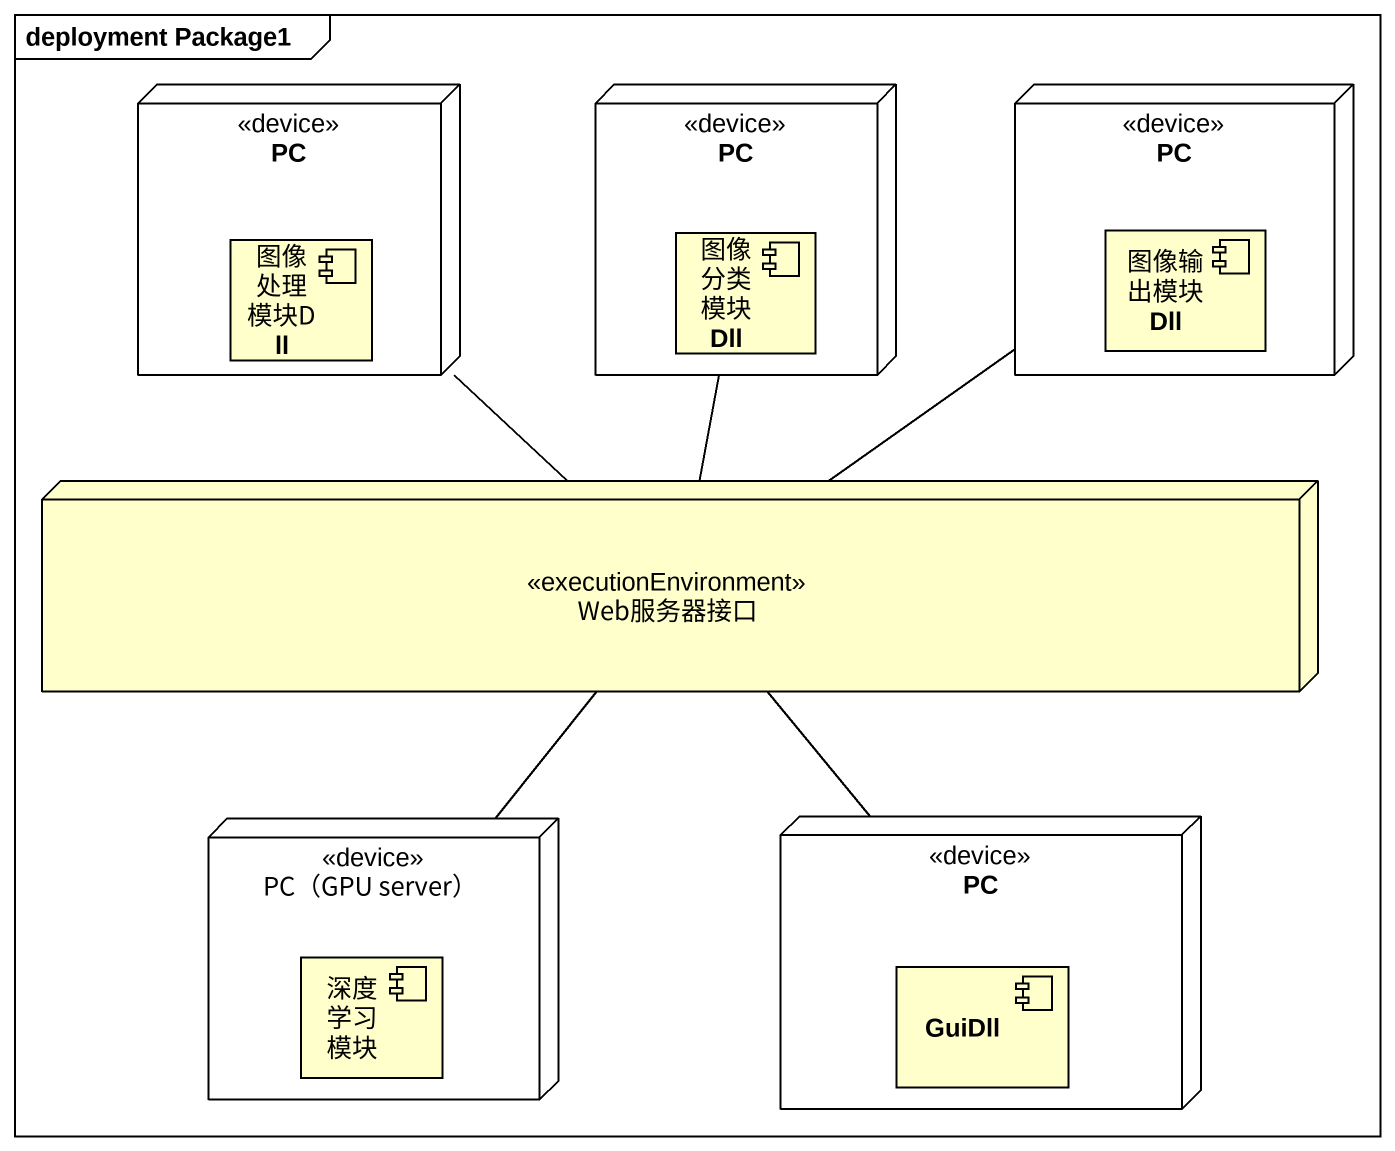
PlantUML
@startuml
mainframe deployment Package1
node PC <<device>> {
  component 图像处理模块Dll
}
node "PC" as PC_2 <<device>> {
  component 图像分类模块Dll
}
node "PC" as PC_3 <<device>> {
  component 图像输出模块Dll
}
node Web服务器接口 <<executionEnvironment>>
node "PC（GPU server）" as PC_GPU_server <<device>> {
  component 深度学习模块
}
node "PC" as PC_4 <<device>> {
  component GuiDll
}
PC -- Web服务器接口
PC_2 -- Web服务器接口
PC_3 -- Web服务器接口
Web服务器接口 -- PC_GPU_server
Web服务器接口 -- PC_4
@enduml
